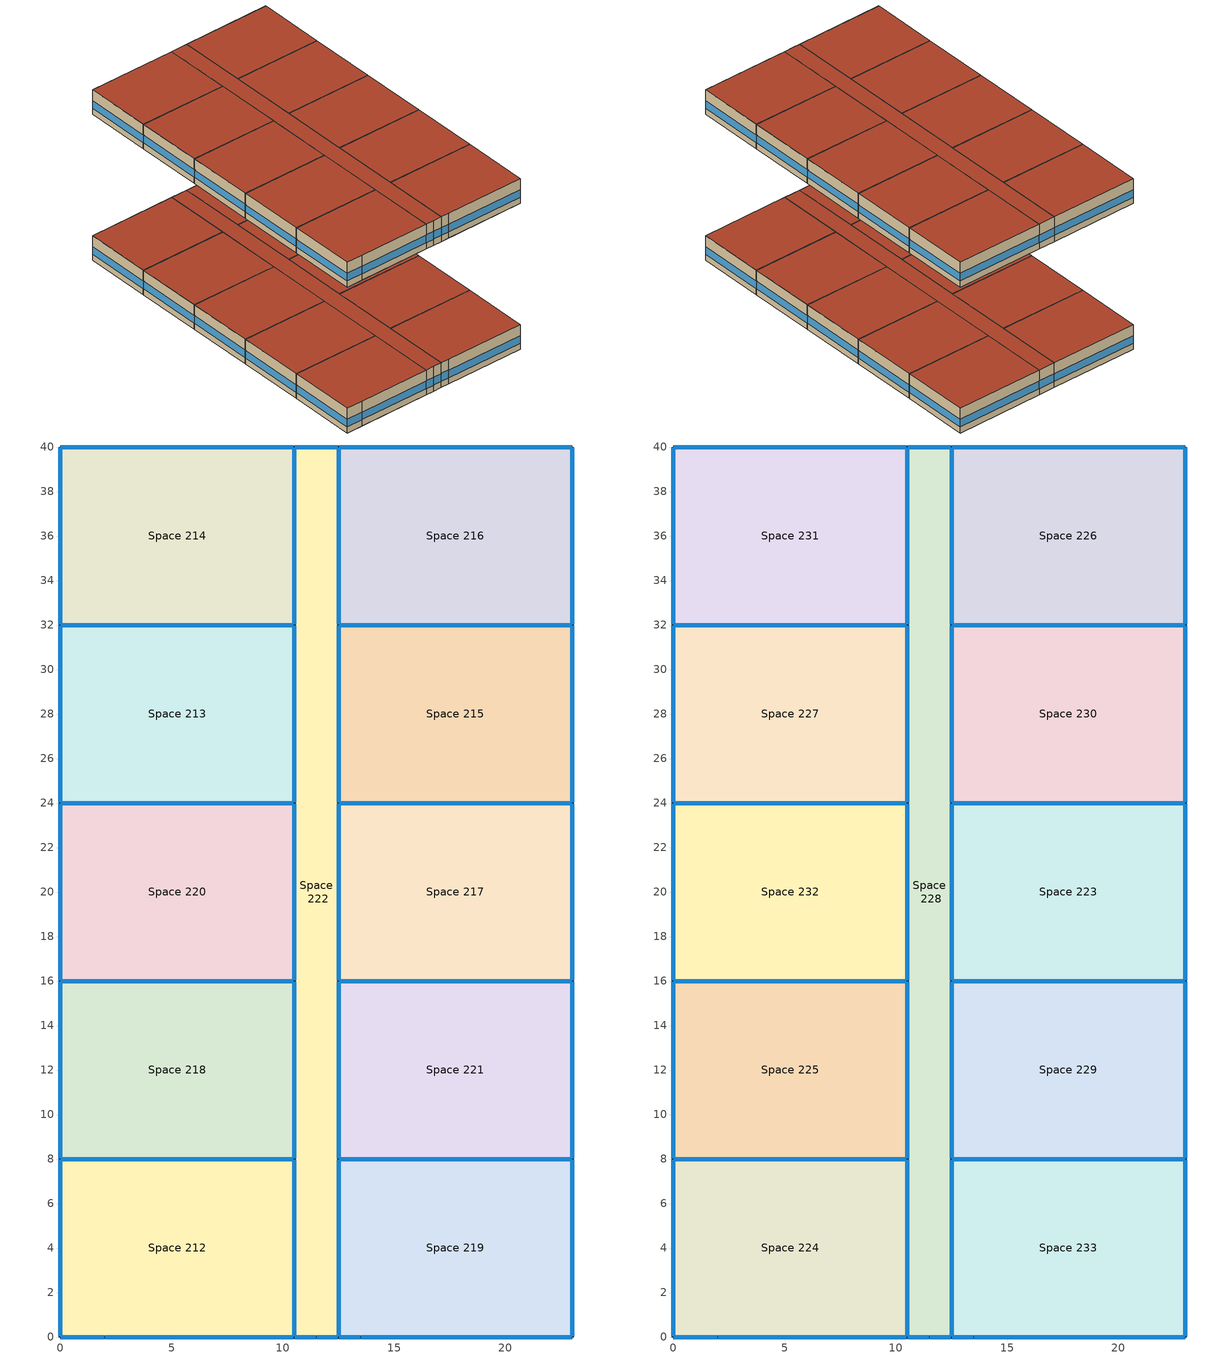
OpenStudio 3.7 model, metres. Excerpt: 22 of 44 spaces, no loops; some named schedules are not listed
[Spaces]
Space 212
 floor adiabatic: 10.5,8 10.5,0 0,0 0,8 z21.1
 wall outside: 10.5,0 10.5,8 0,8 0,0 2,0 10.5,0 z21.1:24.14
 window: 10.5,0.03 10.5,7.97 / 2.03,0 10.47,0 / 0,7.97 0,0.03 z21.86:22.78; 0.03,0 1.97,0 z21.86:22.79; 10.47,8 0.03,8 z21.86:22.77
 roof outside: 10.5,0 10.5,8 0,8 0,0 z24.14
Space 213
 floor adiabatic: 10.5,32 10.5,24 0,24 0,32 z21.1
 wall outside: 0,32 0,24 10.5,24 10.5,32 0,32 z21.1:24.14
 window: 0,31.97 0,24.03 / 10.5,24.03 10.5,31.97 z21.86:22.78; 10.47,32 0.03,32 / 0.03,24 10.47,24 z21.86:22.77
 roof outside: 10.5,24 10.5,32 0,32 0,24 z24.14
Space 214
 floor adiabatic: 10.5,40 10.5,32 0,32 0,40 z21.1
 wall outside: 0,40 0,32 10.5,32 10.5,40 0,40 z21.1:24.14
 window: 10.5,32.03 10.5,39.97 / 0,39.97 0,32.03 z21.86:22.78; 10.47,40 0.03,40 / 0.03,32 10.47,32 z21.86:22.77
 roof outside: 10.5,32 10.5,40 0,40 0,32 z24.14
Space 215
 floor adiabatic: 23,32 23,24 12.5,24 12.5,32 z21.1
 wall outside: 23,24 23,32 12.5,32 12.5,24 23,24 z21.1:24.14
 window: 12.5,31.97 12.5,24.03 / 23,24.03 23,31.97 z21.86:22.78; 12.53,24 22.97,24 / 22.97,32 12.53,32 z21.86:22.77
 roof outside: 23,24 23,32 12.5,32 12.5,24 z24.14
Space 216
 floor adiabatic: 23,40 23,32 12.5,32 12.5,40 z21.1
 wall outside: 12.5,40 12.5,32 23,32 23,40 12.5,40 z21.1:24.14
 window: 12.5,39.97 12.5,32.03 / 23,32.03 23,39.97 z21.86:22.78; 22.97,40 12.53,40 / 12.53,32 22.97,32 z21.86:22.77
 roof outside: 23,32 23,40 12.5,40 12.5,32 z24.14
Space 217
 floor adiabatic: 23,24 23,16 12.5,16 12.5,24 z21.1
 wall outside: 23,16 23,24 12.5,24 12.5,16 23,16 z21.1:24.14
 window: 22.97,24 12.53,24 / 12.53,16 22.97,16 z21.86:22.77; 23,16.03 23,23.97 / 12.5,23.97 12.5,16.03 z21.86:22.78
 roof outside: 23,16 23,24 12.5,24 12.5,16 z24.14
Space 218
 floor adiabatic: 10.5,16 10.5,8 0,8 0,16 z21.1
 wall outside: 0,16 0,8 10.5,8 10.5,16 0,16 z21.1:24.14
 window: 0,15.97 0,8.03 / 10.5,8.03 10.5,15.97 z21.86:22.78; 10.47,16 0.03,16 / 0.03,8 10.47,8 z21.86:22.77
 roof outside: 10.5,8 10.5,16 0,16 0,8 z24.14
Space 219
 floor adiabatic: 23,8 23,0 12.5,0 12.5,8 z21.1
 wall outside: 23,0 23,8 12.5,8 12.5,0 13.5,0 23,0 z21.1:24.14
 window: 22.97,8 12.53,8 z21.86:22.77; 13.53,0 22.97,0 / 23,0.03 23,7.97 / 12.5,7.97 12.5,0.03 z21.86:22.78; 12.53,0 13.47,0 z21.86:22.82
 roof outside: 23,0 23,8 12.5,8 12.5,0 z24.14
Space 220
 floor adiabatic: 10.5,24 10.5,16 0,16 0,24 z21.1
 wall outside: 0,24 0,16 10.5,16 10.5,24 0,24 z21.1:24.14
 window: 0.03,16 10.47,16 / 10.47,24 0.03,24 z21.86:22.77; 0,23.97 0,16.03 / 10.5,16.03 10.5,23.97 z21.86:22.78
 roof outside: 10.5,16 10.5,24 0,24 0,16 z24.14
Space 221
 floor adiabatic: 23,16 23,8 12.5,8 12.5,16 z21.1
 wall outside: 23,8 23,16 12.5,16 12.5,8 23,8 z21.1:24.14
 window: 23,8.03 23,15.97 / 12.5,15.97 12.5,8.03 z21.86:22.78; 12.53,8 22.97,8 / 22.97,16 12.53,16 z21.86:22.77
 roof outside: 23,8 23,16 12.5,16 12.5,8 z24.14
Space 222
 floor adiabatic: 12.5,40 12.5,0 10.5,0 10.5,40 z21.1
 wall outside: 11.5,0 12.5,0 12.5,8 12.5,16 12.5,24 12.5,32 12.5,40 10.5,40 10.5,32 10.5,24 10.5,16 10.5,8 10.5,0 11.5,0 z21.1:24.14
 window: 10.5,31.97 10.5,24.03 / 10.5,7.97 10.5,0.03 / 10.5,15.97 10.5,8.03 / 10.5,23.97 10.5,16.03 / 10.5,39.97 10.5,32.03 / 12.5,32.03 12.5,39.97 / 12.5,24.03 12.5,31.97 / 12.5,16.03 12.5,23.97 / 12.5,8.03 12.5,15.97 / 12.5,0.03 12.5,7.97 z21.86:22.78; 11.53,0 12.47,0 / 10.53,0 11.47,0 z21.86:22.82; 12.47,40 10.53,40 z21.86:22.79
 roof outside: 12.5,0 12.5,40 10.5,40 10.5,0 z24.14
Space 223
 floor adiabatic: 23,24 23,16 12.5,16 12.5,24 z39.14
 wall outside: 23,16 23,24 12.5,24 12.5,16 23,16 z39.14:42.19
 window: 22.97,24 12.53,24 / 23,16.03 23,23.97 / 12.53,16 22.97,16 / 12.5,23.97 12.5,16.03 z39.9:40.82
 roof outside: 23,16 23,24 12.5,24 12.5,16 z42.19
Space 224
 floor adiabatic: 10.5,8 10.5,0 0,0 0,8 z39.14
 wall outside: 10.5,0 10.5,8 0,8 0,0 2,0 10.5,0 z39.14:42.19
 window: 10.5,0.03 10.5,7.97 / 2.03,0 10.47,0 / 0,7.97 0,0.03 / 10.47,8 0.03,8 z39.9:40.82; 0.03,0 1.97,0 z39.9:40.84
 roof outside: 10.5,0 10.5,8 0,8 0,0 z42.19
Space 225
 floor adiabatic: 10.5,16 10.5,8 0,8 0,16 z39.14
 wall outside: 0,16 0,8 10.5,8 10.5,16 0,16 z39.14:42.19
 window: 0,15.97 0,8.03 / 10.47,16 0.03,16 / 10.5,8.03 10.5,15.97 / 0.03,8 10.47,8 z39.9:40.82
 roof outside: 10.5,8 10.5,16 0,16 0,8 z42.19
Space 226
 floor adiabatic: 23,40 23,32 12.5,32 12.5,40 z39.14
 wall outside: 12.5,40 12.5,32 23,32 23,40 12.5,40 z39.14:42.19
 window: 12.5,39.97 12.5,32.03 / 22.97,40 12.53,40 / 23,32.03 23,39.97 / 12.53,32 22.97,32 z39.9:40.82
 roof outside: 23,32 23,40 12.5,40 12.5,32 z42.19
Space 227
 floor adiabatic: 10.5,32 10.5,24 0,24 0,32 z39.14
 wall outside: 0,32 0,24 10.5,24 10.5,32 0,32 z39.14:42.19
 window: 0,31.97 0,24.03 / 10.47,32 0.03,32 / 10.5,24.03 10.5,31.97 / 0.03,24 10.47,24 z39.9:40.82
 roof outside: 10.5,24 10.5,32 0,32 0,24 z42.19
Space 228
 floor adiabatic: 12.5,40 12.5,0 10.5,0 10.5,40 z39.14
 wall outside: 11.5,0 12.5,0 12.5,8 12.5,16 12.5,24 12.5,32 12.5,40 10.5,40 10.5,32 10.5,24 10.5,16 10.5,8 10.5,0 11.5,0 z39.14:42.19
 window: 10.5,31.97 10.5,24.03 / 10.5,7.97 10.5,0.03 / 10.5,15.97 10.5,8.03 / 10.5,23.97 10.5,16.03 / 10.5,39.97 10.5,32.03 / 12.5,32.03 12.5,39.97 / 12.5,24.03 12.5,31.97 / 12.5,16.03 12.5,23.97 / 12.5,8.03 12.5,15.97 / 12.5,0.03 12.5,7.97 z39.9:40.82; 11.53,0 12.47,0 / 10.53,0 11.47,0 z39.9:40.87; 12.47,40 10.53,40 z39.9:40.84
 roof outside: 12.5,0 12.5,40 10.5,40 10.5,0 z42.19
Space 229
 floor adiabatic: 23,16 23,8 12.5,8 12.5,16 z39.14
 wall outside: 23,8 23,16 12.5,16 12.5,8 23,8 z39.14:42.19
 window: 23,8.03 23,15.97 / 12.53,8 22.97,8 / 12.5,15.97 12.5,8.03 / 22.97,16 12.53,16 z39.9:40.82
 roof outside: 23,8 23,16 12.5,16 12.5,8 z42.19
Space 230
 floor adiabatic: 23,32 23,24 12.5,24 12.5,32 z39.14
 wall outside: 23,24 23,32 12.5,32 12.5,24 23,24 z39.14:42.19
 window: 12.5,31.97 12.5,24.03 / 23,24.03 23,31.97 / 12.53,24 22.97,24 / 22.97,32 12.53,32 z39.9:40.82
 roof outside: 23,24 23,32 12.5,32 12.5,24 z42.19
Space 231
 floor adiabatic: 10.5,40 10.5,32 0,32 0,40 z39.14
 wall outside: 0,40 0,32 10.5,32 10.5,40 0,40 z39.14:42.19
 window: 10.5,32.03 10.5,39.97 / 0,39.97 0,32.03 / 10.47,40 0.03,40 / 0.03,32 10.47,32 z39.9:40.82
 roof outside: 10.5,32 10.5,40 0,40 0,32 z42.19
Space 232
 floor adiabatic: 10.5,24 10.5,16 0,16 0,24 z39.14
 wall outside: 0,24 0,16 10.5,16 10.5,24 0,24 z39.14:42.19
 window: 0.03,16 10.47,16 / 0,23.97 0,16.03 / 10.47,24 0.03,24 / 10.5,16.03 10.5,23.97 z39.9:40.82
 roof outside: 10.5,16 10.5,24 0,24 0,16 z42.19
Space 233
 floor adiabatic: 23,8 23,0 12.5,0 12.5,8 z39.14
 wall outside: 23,0 23,8 12.5,8 12.5,0 13.5,0 23,0 z39.14:42.19
 window: 22.97,8 12.53,8 / 13.53,0 22.97,0 / 23,0.03 23,7.97 / 12.5,7.97 12.5,0.03 z39.9:40.82; 12.53,0 13.47,0 z39.9:40.87
 roof outside: 23,0 23,8 12.5,8 12.5,0 z42.19
[ClimateZones]
Climate Zone Institution Name 1=ASHRAE; Climate Zone Document Name 1=ANSI/ASHRAE Standard 169; Climate Zone Document Year 1=2006; Climate Zone Value 1=6A; Climate Zone Institution Name 2=CEC; Climate Zone Document Name 2=California Climate Zone Descriptions; Climate Zone Document Year 2=1995
[Building]
Building 1
[Site]
Montreal Int'l: Latitude {deg}=45.47; Longitude {deg}=-73.75; Time Zone {hr}=-5; Elevation {m}=36
[SizingPeriod:DesignDay] Barometric Pressure {Pa}=100893; Rain Indicator=No; Snow Indicator=No; Day of Month=21; Daylight Saving Time Indicator=No; Dry-Bulb Temperature Range Modifier Type=DefaultMultipliers
Name | Maximum Dry-Bulb Temperature {C} | Daily Dry-Bulb Temperature Range {deltaC} | Wind Speed {m/s} | Wind Direction {deg} | Sky Clearness | Month | Day Type | Humidity Condition Type | Wetbulb or DewPoint at Maximum Dry-Bulb {C} | Solar Model Indicator | ASHRAE Clear Sky Optical Depth for Beam Irradiance | ASHRAE Clear Sky Optical Depth for Diffuse Irradiance
Montreal Int'l Ann Htg 99.6% Condns DB | -23.7 | 0 | 3.9 | 260 | 0 | 1 | WinterDesignDay | Wetbulb | -23.7 | ASHRAEClearSky
Montreal Int'l Ann Hum_n 99.6% Condns DP=>MCDB | -23 | 0 | 3.9 | 260 | 0 | 1 | WinterDesignDay | Dewpoint | -30.5 | ASHRAEClearSky
Montreal Int'l Ann Htg Wind 99.6% Condns WS=>MCDB | -5.3 | 0 | 12.9 | 260 | 0 | 1 | WinterDesignDay | Wetbulb | -5.3 | ASHRAEClearSky
Montreal Int'l Ann Clg .4% Condns DB=>MWB | 30 | 9.3 | 4.9 | 220 |  | 7 | SummerDesignDay | Wetbulb | 22.1 | ASHRAETau | 0.465 | 1.966
[Material] Thermal Absorptance=0.9
Name | Roughness | Thickness {m} | Conductivity {W/m-K} | Density {kg/m3} | Specific Heat {J/kg-K} | Solar Absorptance | Visible Absorptance
G05 25mm wood 1 | MediumSmooth | 0.0254 | 0.15 | 608 | 1630 | 0.5 | 0.5
4 in. Normalweight Concrete Floor 2 | MediumRough | 0.1016 | 2.31 | 2322 | 832 | 0.7 | 0.7
1IN Stucco 4 | Smooth | 0.0253 | 0.691337 | 1858 | 836.46 | 0.7 | 0.92
8IN CONCRETE HW RefBldg 2 | Rough | 0.2032 | 1.31012 | 2240.01 | 836.26 | 0.7 | 0.7
1/2IN Gypsum 2 | Smooth | 0.0127 | 0.159893 | 784.902 | 829.465 | 0.4 | 0.4
Roof Membrane 1 | VeryRough | 0.0095 | 0.16 | 1121.29 | 1460 | 0.7 | 0.7
Metal Roof Surface 2; F08 Metal surface 1 | Smooth | 0.0008 | 45.28 | 7824 | 500 | 0.7 | 0.7
100mm Normalweight concrete floor | MediumRough | 0.1016 | 2.31045 | 2322 | 832.557 | 0.7 | 0.7
G01 13mm gypsum board | Smooth | 0.0127 | 0.160031 | 800.001 | 1090.73 | 0.7 | 0.5
Generic HW Concrete | MediumRough | 0.2 | 1.95 | 2240 | 900 | 0.8 | 0.8
Generic LW Concrete | MediumRough | 0.1 | 0.53 | 1280 | 840 | 0.8 | 0.8
Generic Ceiling Air Gap | Smooth | 0.1 | 0.556 | 1.28 | 1000 | 0.7 | 0.7
Generic Acoustic Tile | MediumSmooth | 0.02 | 0.06 | 368 | 590 | 0.2 | 0.2
[Material:NoMass] Thermal Absorptance=0.9; Solar Absorptance=0.7
Name | Roughness | Thermal Resistance {m2-K/W} | Visible Absorptance
Typical Carpet Pad 4; CP02 CARPET PAD 1 | Smooth | 0.21648 | 0.8
Typical Insulation-R5 GBC | MediumSmooth | 0.65 | 0.7
Typical Insulation U=0.276 | Smooth | 3.62 | 0.7
Typical Insulation U=0.459 | Smooth | 2.17 | 0.7
Typical Insulation R-2.17 1 | Smooth | 0.381975 | 0.7
[DefaultConstructionSet]
Zone 19802010 6A: Default Exterior Surface Constructions=Default Surface Constructions 1688; Default Interior Surface Constructions=Default Surface Constructions 1689; Default Ground Contact Surface Constructions=Default Surface Constructions 1690; Default Exterior SubSurface Constructions=Default Sub Surface Constructions 1124; Default Interior SubSurface Constructions=Default Sub Surface Constructions 1125; Interior Partition Construction=Typical Interior Partition 4; Site Shading Construction=Generic Interior Floor; Adiabatic Surface Construction=Generic Interior Floor 1
[DefaultSurfaceConstructions]
Name | Floor Construction | Wall Construction | Roof Ceiling Construction
Default Surface Constructions 1688 | Typical Insulated Exterior Mass Floor 1 | Typical Insulated Exterior Mass Wall-R7 GBC | Typical IEAD Roof 19802010 6A
Default Surface Constructions 1689 | Typical Interior Floor | Typical Interior Wall | Typical Interior Ceiling
Default Surface Constructions 1690 | Generic Ground Slab 6A 19802010 | Generic Ground Slab 6A 19802010 | Generic Interior Ceiling
[DefaultSubSurfaceConstructions]
Name | Fixed Window Construction | Operable Window Construction | Door Construction | Glass Door Construction | Overhead Door Construction | Tubular Daylight Dome Construction | Tubular Daylight Diffuser Construction
Default Sub Surface Constructions 1124 | Customized Fenestration: u=3.08 | Customized Fenestration: u=3.08 | Typical Insulated Metal Door 2 | U 0.88 SHGC 0.16 Sgl Ref-A-L Clr 6mm 1 | Typical Overhead Door 1 | Typical Interior Window | Typical Interior Window
Default Sub Surface Constructions 1125 | Typical Interior Window | Typical Interior Window | Typical Interior Door 4
[Construction]
Typical Interior Partition 4; Typical Interior Door 4: G05 25mm wood 1
Typical Insulated Exterior Mass Floor 1: 4 in. Normalweight Concrete Floor 2, Typical Carpet Pad 4
Typical Insulated Exterior Mass Wall-R7 GBC: 1IN Stucco 4, 8IN CONCRETE HW RefBldg 2, Typical Insulation-R5 GBC, 1/2IN Gypsum 2
Typical IEAD Roof 19802010 6A: Roof Membrane 1, Typical Insulation U=0.276, Metal Roof Surface 2
Typical Interior Floor: 100mm Normalweight concrete floor, CP02 CARPET PAD 1
Typical Interior Wall: G01 13mm gypsum board, G01 13mm gypsum board
Typical Interior Ceiling: CP02 CARPET PAD 1, 100mm Normalweight concrete floor
Generic Ground Slab 6A 19802010: Typical Insulation U=0.459, Generic HW Concrete
Customized Fenestration: u=3.08: Fenestration U=3.08 0.66
Typical Insulated Metal Door 2: F08 Metal surface 1, Typical Insulation R-2.17 1
U 0.88 SHGC 0.16 Sgl Ref-A-L Clr 6mm 1: REF A CLEAR LO 6MM 1
Typical Overhead Door 1: Typical Insulation R-2.17 1
Typical Interior Window: Clear 3mm 1
Generic Interior Ceiling: Generic LW Concrete, Generic Ceiling Air Gap, Generic Acoustic Tile
Generic Interior Floor; Generic Interior Floor 1: Generic Acoustic Tile, Generic Ceiling Air Gap, Generic LW Concrete
[WindowMaterial:SimpleGlazingSystem]
Fenestration U=3.08 0.66: U-Factor {W/m2-K}=3.08; Solar Heat Gain Coefficient=0.66; Visible Transmittance=0.21
[WindowMaterial:Glazing] Optical Data Type=SpectralAverage; Infrared Transmittance at Normal Incidence=0; Front Side Infrared Hemispherical Emissivity=0.84; Conductivity {W/m-K}=0.9; Dirt Correction Factor for Solar and Visible Transmittance=1; Solar Diffusing=No
Name | Thickness {m} | Solar Transmittance at Normal Incidence | Front Side Solar Reflectance at Normal Incidence | Back Side Solar Reflectance at Normal Incidence | Visible Transmittance at Normal Incidence | Front Side Visible Reflectance at Normal Incidence | Back Side Visible Reflectance at Normal Incidence | Back Side Infrared Hemispherical Emissivity
REF A CLEAR LO 6MM 1 | 0.006 | 0.066 | 0.341 | 0.493 | 0.08 | 0.41 | 0.37 | 0.4
Clear 3mm 1 | 0.003 | 0.837 | 0.075 | 0.075 | 0.898 | 0.081 | 0.081 | 0.84
[ThermostatSetpoint:DualSetpoint] Heating Setpoint Temperature Schedule=NECB-G-Thermostat Setpoint-Heating; Cooling Setpoint Temperature Schedule=NECB-G-Thermostat Setpoint-Cooling
Thermostat Setpoint Dual Setpoint 5; Thermostat Setpoint Dual Setpoint 8; Thermostat Setpoint Dual Setpoint 10; Thermostat Setpoint Dual Setpoint 11; Thermostat Setpoint Dual Setpoint 12; Thermostat Setpoint Dual Setpoint 13; Thermostat Setpoint Dual Setpoint 14; Thermostat Setpoint Dual Setpoint 15; Thermostat Setpoint Dual Setpoint 16; Thermostat Setpoint Dual Setpoint 17; Thermostat Setpoint Dual Setpoint 18; Thermostat Setpoint Dual Setpoint 19; Thermostat Setpoint Dual Setpoint 20; Thermostat Setpoint Dual Setpoint 21; Thermostat Setpoint Dual Setpoint 22; Thermostat Setpoint Dual Setpoint 23; Thermostat Setpoint Dual Setpoint 24; Thermostat Setpoint Dual Setpoint 25; Thermostat Setpoint Dual Setpoint 26; Thermostat Setpoint Dual Setpoint 27; Thermostat Setpoint Dual Setpoint 34; Thermostat Setpoint Dual Setpoint 42
[DesignSpecification:OutdoorAir]
MidriseApartment Apartment Ventilation: Outdoor Air Method=Sum; Outdoor Air Flow per Person {m3/s-person}=0.003
[BuildingStory] Nominal Floor to Floor Height {m}=3
Name | Nominal Z Coordinate {m}
Building typical | 21
Building roof | 39
[Space]
Name | Space Type | Building Story | Thermal Zone
Space 212 | MURB small 1 | Building typical | Thermal Zone 28
Space 213 | MURB small 1 | Building typical | Thermal Zone 29
Space 214 | MURB small 1 | Building typical | Thermal Zone 30
Space 215 | MURB small 1 | Building typical | Thermal Zone 32
Space 216 | MURB small 1 | Building typical | Thermal Zone 33
Space 217 | MURB small 1 | Building typical | Thermal Zone 34
Space 218 | MURB small 1 | Building typical | Thermal Zone 31
Space 219 | MURB small 1 | Building typical | Thermal Zone 26
Space 220 | MURB small 1 | Building typical | Thermal Zone 35
Space 221 | MURB small 1 | Building typical | Thermal Zone 36
Space 222 | MURB lobby | Building typical | Thermal Zone 37
Space 223 | MURB small 1 | Building roof | Thermal Zone 38
Space 224 | MURB small 1 | Building roof | Thermal Zone 39
Space 225 | MURB small 1 | Building roof | Thermal Zone 40
Space 226 | MURB small 1 | Building roof | Thermal Zone 23
Space 227 | MURB small 1 | Building roof | Thermal Zone 41
Space 228 | MURB lobby | Building roof | Thermal Zone 17
Space 229 | MURB small 1 | Building roof | Thermal Zone 22
Space 230 | MURB small 1 | Building roof | Thermal Zone 6
Space 231 | MURB small 1 | Building roof | Thermal Zone 42
Space 232 | MURB small 1 | Building roof | Thermal Zone 43
Space 233 | MURB small 1 | Building roof | Thermal Zone 44
[ThermalZone] Use Ideal Air Loads=No
Name | Thermostat
Thermal Zone 6 | Thermostat Setpoint Dual Setpoint 34
Thermal Zone 17 | Thermostat Setpoint Dual Setpoint 42
Thermal Zone 22 | Thermostat Setpoint Dual Setpoint 8
Thermal Zone 23 | Thermostat Setpoint Dual Setpoint 10
Thermal Zone 26 | Thermostat Setpoint Dual Setpoint 5
Thermal Zone 28 | Thermostat Setpoint Dual Setpoint 27
Thermal Zone 29 | Thermostat Setpoint Dual Setpoint 23
Thermal Zone 30 | Thermostat Setpoint Dual Setpoint 22
Thermal Zone 31 | Thermostat Setpoint Dual Setpoint 25
Thermal Zone 32 | Thermostat Setpoint Dual Setpoint 13
Thermal Zone 33 | Thermostat Setpoint Dual Setpoint 24
Thermal Zone 34 | Thermostat Setpoint Dual Setpoint 15
Thermal Zone 35 | Thermostat Setpoint Dual Setpoint 18
Thermal Zone 36 | Thermostat Setpoint Dual Setpoint 21
Thermal Zone 37 | Thermostat Setpoint Dual Setpoint 26
Thermal Zone 38 | Thermostat Setpoint Dual Setpoint 16
Thermal Zone 39 | Thermostat Setpoint Dual Setpoint 19
Thermal Zone 40 | Thermostat Setpoint Dual Setpoint 14
Thermal Zone 41 | Thermostat Setpoint Dual Setpoint 17
Thermal Zone 42 | Thermostat Setpoint Dual Setpoint 20
Thermal Zone 43 | Thermostat Setpoint Dual Setpoint 11
Thermal Zone 44 | Thermostat Setpoint Dual Setpoint 12
[Zone equipment]
Thermal Zone 3: Elec Baseboard 34, PTHP 34
Thermal Zone 4: Elec Baseboard 27, PTHP 27
Thermal Zone 5: Elec Baseboard 30, PTHP 30
Thermal Zone 6: Elec Baseboard 33, PTHP 33
Thermal Zone 7: Elec Baseboard 31, PTHP 31
Thermal Zone 8: Elec Baseboard 29, PTHP 29
Thermal Zone 9: Elec Baseboard 32, PTHP 32
Thermal Zone 10: Elec Baseboard 42, PTHP 42
Thermal Zone 11: Elec Baseboard 38, PTHP 38
Thermal Zone 12: Elec Baseboard 40, PTHP 40
Thermal Zone 13: Elec Baseboard 37, PTHP 37
Thermal Zone 14: Elec Baseboard 39, PTHP 39
Thermal Zone 15: Elec Baseboard 43, PTHP 43
Thermal Zone 16: Elec Baseboard 35, PTHP 35
Thermal Zone 17: Elec Baseboard 41, PTHP 41
Thermal Zone 18: Elec Baseboard 36, PTHP 36
Thermal Zone 19: Elec Baseboard 6, PTHP 6
Thermal Zone 20: Elec Baseboard 8, PTHP 8
Thermal Zone 21: Elec Baseboard 5, PTHP 5
Thermal Zone 22: Elec Baseboard 7, PTHP 7
Thermal Zone 23: Elec Baseboard 9, PTHP 9
Thermal Zone 24: Elec Baseboard 3, PTHP 3
Thermal Zone 25: Elec Baseboard 1, PTHP 1
Thermal Zone 26: Elec Baseboard 4, PTHP 4
Thermal Zone 27: Elec Baseboard 2, PTHP 2
Thermal Zone 28: Elec Baseboard 26, PTHP 26
Thermal Zone 29: Elec Baseboard 22, PTHP 22
Thermal Zone 30: Elec Baseboard 21, PTHP 21
Thermal Zone 31: Elec Baseboard 24, PTHP 24
Thermal Zone 32: Elec Baseboard 12, PTHP 12
Thermal Zone 33: Elec Baseboard 23, PTHP 23
Thermal Zone 34: Elec Baseboard 14, PTHP 14
Thermal Zone 35: Elec Baseboard 17, PTHP 17
Thermal Zone 36: Elec Baseboard 20, PTHP 20
Thermal Zone 37: Elec Baseboard 25, PTHP 25
Thermal Zone 38: Elec Baseboard 15, PTHP 15
Thermal Zone 39: Elec Baseboard 18, PTHP 18
Thermal Zone 40: Elec Baseboard 13, PTHP 13
[DefaultScheduleSet]
Name | Lighting Schedule | Electric Equipment Schedule | Infiltration Schedule | Number of People Schedule | People Activity Level Schedule | Hot Water Equipment Schedule
MidriseApartment Corridor Schedule Set 1 | MidriseApartment Corridor Light 2 | ApartmentMidRise BLDG_ELEVATORS Pre2004 | MidriseApartment Infil 3
MidriseApartment Apartment Schedule Set 3 |  | MURB Appliances and lighting | MidriseApartment Infil 5 | MidriseApartment Apartment Occ 3 | MidriseApartment Activity 3 | MURB hot water equipment schedule
[People:Definition]
MidriseApartment Apartment People Definition: Number of People Calculation Method=People/Area; People per Space Floor Area {person/m2}=0.0283091; Fraction Radiant=0.3
[ElectricEquipment:Definition]
MidriseApartment Apartment Elec Equip Definition: Design Level Calculation Method=Watts/Area; Watts per Space Floor Area {W/m2}=8.15; Fraction Latent=0; Fraction Radiant=0.5; Fraction Lost=0
[SpaceType] Default Construction Set=Zone 19802010 6A; Design Specification Outdoor Air Object=MidriseApartment Apartment Ventilation
Name | Default Schedule Set
MURB lobby | MidriseApartment Corridor Schedule Set 1
MURB small 1 | MidriseApartment Apartment Schedule Set 3
[People]
People 3: People Definition=MidriseApartment Apartment People Definition; Space or SpaceType=MURB small 1; Multiplier=1
[ElectricEquipment]
Electric Equipment 3: Electric Equipment Definition=MidriseApartment Apartment Elec Equip Definition; Space or SpaceType=MURB small 1
